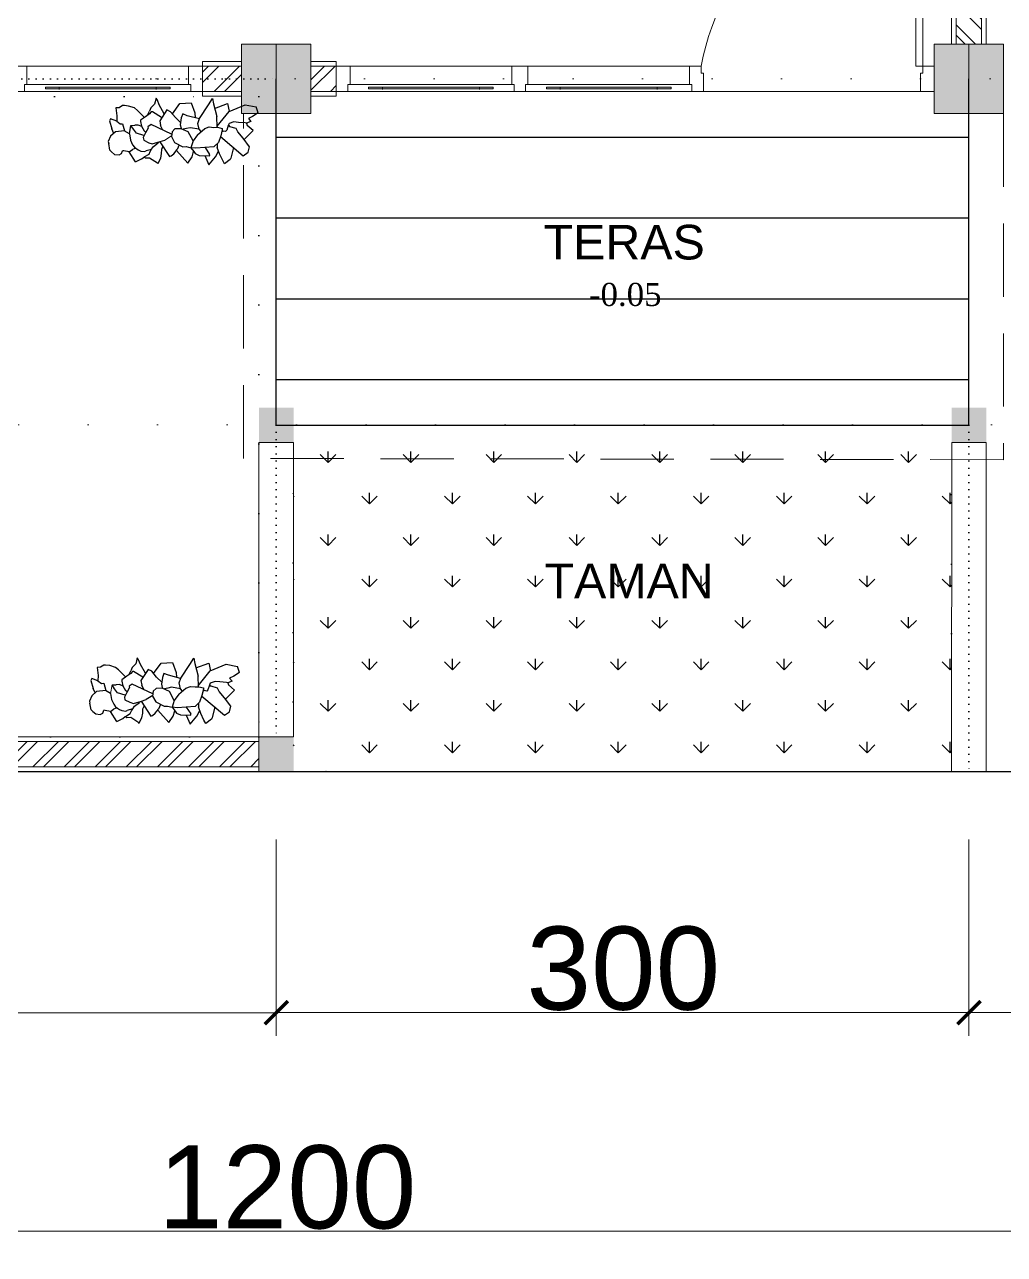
# Model space of a CAD drawing. Header units: millimetres. Extents: x -12161372 to 46643, y -9506984 to 15358.
# Drawn here: x 9280 to 9704, y 5081 to 5614 of the extents above; entities that cross this region are included whole.
import ezdxf

# ---------------------------------------------------------------- set-up
doc = ezdxf.new("R2010")
doc.units = ezdxf.units.MM
doc.linetypes.add('ACAD_ISO07W100', pattern=[3, 0, -3])
doc.linetypes.add('HIDDEN2', pattern=[4.7625, 3.175, -1.5875])
for name, color, linetype, lineweight in [('arsiran', 202, 'Continuous', 0), ('atap', 220, 'Continuous', 0), ('dimensi', 50, 'Continuous', 5), ('dinding', 110, 'Continuous', 9), ('furniture', 7, 'Continuous', 5), ('jendela', 7, 'Continuous', 15), ('kolom', 150, 'Continuous', 13), ('pintu', 7, 'Continuous', 13), ('teks', 255, 'Continuous', 5), ('tumbuhan', 3, 'Continuous', 5)]:
    doc.layers.add(name, color=color, linetype=linetype, lineweight=lineweight)
doc.layers.add('lahan', color=253, linetype='Continuous', plot=False)
doc.layers.add('lantai', color=9, linetype='Continuous')
doc.layers.add('RING BALOK', color=7, linetype='Continuous')
doc.styles.get("Standard").update_dxf_attribs({"font": 'arial.ttf'})
doc.styles.add('teks3', font='times.ttf', dxfattribs={"height": 25})
doc.dimstyles.new('ISO-25', dxfattribs={"dimtxt": 4.5, "dimasz": 10, "dimexe": 10, "dimexo": 10, "dimtad": 1, "dimtxsty": 'Standard', "dimblk": 'ARCHTICK', "dimcen": 2.5, "dimclrt": 256, "dimadec": 0, "dimazin": 0, "dimtfac": 1, "dimtmove": 0, "dimatfit": 3, "dimfxl": 75, "dimfxlon": 1, "dimtfillclr": 256, "dimlwd": -1, "dimlwe": -1, "dimarcsym": 0})
pattern_1 = [(45, (-2527.686, -4513.269), (-6.735192, 6.735192), []), (45, (-2523.196, -4513.269), (-6.735192, 6.735192), [])]

# ---------------------------------------------------------------- blocks, each defined once
blk = doc.blocks.new('*U42')
at = {"layer": 'arsiran'}
h = blk.add_hatch(dxfattribs=at)
h.set_pattern_fill('ANSI32', color=256)
h.set_pattern_definition(pattern_1)
h.paths.add_polyline_path([(0, 5.5), (0, -5.5), (16.99, -5.5), (16.99, 5.5)])
blk.add_lwpolyline([(0, -5.5), (16.99, -5.5), (16.99, 5.5), (0, 5.5)], close=True, dxfattribs=at)
at = {"layer": 'dinding'}
blk.add_lwpolyline([(0, -7.5), (16.99, -7.5), (16.99, 7.5), (0, 7.5)], close=True, dxfattribs=at)
blk = doc.blocks.new('*U33')
at = {"layer": 'arsiran'}
h = blk.add_hatch(dxfattribs=at)
h.set_pattern_fill('ANSI32', color=256, angle=0.042)
h.set_pattern_definition([(45.04204, (-2530.368, -4515.126), (-6.740132, 6.730249), []), (45.04204, (-2525.878, -4515.123), (-6.740132, 6.730249), [])])
h.paths.add_polyline_path([(0, 5.5), (0, -5.5), (11.01, -5.49), (11, 5.51)])
blk.add_lwpolyline([(0, -5.5), (11.01, -5.49), (11, 5.51), (0, 5.5)], close=True, dxfattribs=at)
at = {"layer": 'dinding'}
blk.add_lwpolyline([(0.01, -7.5), (11.01, -7.49), (11, 7.51), (-0.01, 7.5)], close=True, dxfattribs=at)
blk = doc.blocks.new('*U37')
at = {"layer": 'arsiran'}
h = blk.add_hatch(dxfattribs=at)
h.set_pattern_fill('ANSI32', color=256)
h.set_pattern_definition(pattern_1)
h.paths.add_polyline_path([(0, 5.5), (0, -5.5), (16.99, -5.5), (16.99, 5.5)])
blk.add_lwpolyline([(0, -5.5), (16.99, -5.5), (16.99, 5.5), (0, 5.5)], close=True, dxfattribs=at)
at = {"layer": 'dinding'}
blk.add_lwpolyline([(0, -7.5), (16.99, -7.5), (16.99, 7.5), (0, 7.5)], close=True, dxfattribs=at)
blk = doc.blocks.new('*U48')
at = {"layer": 'arsiran'}
h = blk.add_hatch(dxfattribs=at)
h.set_pattern_fill('ANSI32', color=256)
h.set_pattern_definition([(45, (-2259.737, -4513.269), (-6.735192, 6.735192), []), (45, (-2255.247, -4513.269), (-6.735192, 6.735192), [])])
h.paths.add_polyline_path([(0, 5.5), (0, -5.5), (284.94, -5.5), (284.94, 5.5)])
blk.add_lwpolyline([(0, -5.5), (284.94, -5.5), (284.94, 5.5), (0, 5.5)], close=True, dxfattribs=at)
at = {"layer": 'dinding'}
blk.add_lwpolyline([(0, -7.5), (284.94, -7.5), (284.94, 7.5), (0, 7.5)], close=True, dxfattribs=at)
blk = doc.blocks.new('_ArchTick')
at = {"color": 0, "linetype": 'ByBlock', "const_width": 0.15}
blk.add_lwpolyline([(-0.5, -0.5), (0.5, 0.5)], dxfattribs=at)
blk = doc.blocks.new('*D344')
at = {"layer": 'Defpoints', "color": 0, "ltscale": 10, "transparency": 16777216}
for p in [(8788.85, 5290.26), (9988.85, 5290.26), (9988.85, 5091.03)]:
    blk.add_point(p, dxfattribs=at)
at = {"layer": 'dimensi', "color": 0, "ltscale": 10, "transparency": 16777216}
for p, q in [((8788.85, 5166.03), (8788.85, 5081.03)), ((9988.85, 5166.03), (9988.85, 5081.03)), ((8788.85, 5091.03), (9988.85, 5091.03))]:
    blk.add_line(p, q, dxfattribs=at)
at = {"layer": 'dimensi', "color": 0, "ltscale": 10, "transparency": 16777216, "xscale": 10, "yscale": 10, "zscale": 10, "rotation": 180}
blk.add_blockref('_ArchTick', (8788.85, 5091.03), dxfattribs=at)
at = {"layer": 'dimensi', "color": 0, "ltscale": 10, "transparency": 16777216, "xscale": 10, "yscale": 10, "zscale": 10}
blk.add_blockref('_ArchTick', (9988.85, 5091.03), dxfattribs=at)
at = {"layer": 'dimensi', "ltscale": 10, "transparency": 16777216, "insert": (9393.59, 5110.03), "char_height": 4.5, "attachment_point": 5}
blk.add_mtext('{\\H8x;1200}', dxfattribs=at)
blk = doc.blocks.new('*D345')
at = {"layer": 'Defpoints', "color": 0, "ltscale": 10, "transparency": 16777216}
for p in [(9688.85, 5290.26), (9988.85, 5290.26), (9688.85, 5185.76)]:
    blk.add_point(p, dxfattribs=at)
at = {"layer": 'dimensi', "color": 0, "ltscale": 10, "transparency": 16777216}
for p, q in [((9688.85, 5260.76), (9688.85, 5175.76)), ((9988.85, 5260.76), (9988.85, 5175.76)), ((9988.85, 5185.76), (9688.85, 5185.76))]:
    blk.add_line(p, q, dxfattribs=at)
at = {"layer": 'dimensi', "color": 0, "ltscale": 10, "transparency": 16777216, "xscale": 10, "yscale": 10, "zscale": 10, "rotation": 180}
blk.add_blockref('_ArchTick', (9688.85, 5185.76), dxfattribs=at)
at = {"layer": 'dimensi', "color": 0, "ltscale": 10, "transparency": 16777216, "xscale": 10, "yscale": 10, "zscale": 10}
blk.add_blockref('_ArchTick', (9988.85, 5185.76), dxfattribs=at)
at = {"layer": 'dimensi', "ltscale": 10, "transparency": 16777216, "insert": (9838.85, 5204.77), "char_height": 4.5, "attachment_point": 5}
blk.add_mtext('{\\H8x;300}', dxfattribs=at)
blk = doc.blocks.new('*D346')
at = {"layer": 'Defpoints', "color": 0, "ltscale": 10, "transparency": 16777216}
for p in [(9388.85, 5290.26), (9688.85, 5290.26), (9388.85, 5185.76)]:
    blk.add_point(p, dxfattribs=at)
at = {"layer": 'dimensi', "color": 0, "ltscale": 10, "transparency": 16777216}
for p, q in [((9388.85, 5260.76), (9388.85, 5175.76)), ((9688.85, 5260.76), (9688.85, 5175.76)), ((9688.85, 5185.76), (9388.85, 5185.76))]:
    blk.add_line(p, q, dxfattribs=at)
at = {"layer": 'dimensi', "color": 0, "ltscale": 10, "transparency": 16777216, "xscale": 10, "yscale": 10, "zscale": 10, "rotation": 180}
blk.add_blockref('_ArchTick', (9388.85, 5185.76), dxfattribs=at)
at = {"layer": 'dimensi', "color": 0, "ltscale": 10, "transparency": 16777216, "xscale": 10, "yscale": 10, "zscale": 10}
blk.add_blockref('_ArchTick', (9688.85, 5185.76), dxfattribs=at)
at = {"layer": 'dimensi', "ltscale": 10, "transparency": 16777216, "insert": (9539.15, 5204.77), "char_height": 4.5, "attachment_point": 5}
blk.add_mtext('{\\H8x;300}', dxfattribs=at)
blk = doc.blocks.new('*D347')
at = {"layer": 'Defpoints', "color": 0, "ltscale": 10, "transparency": 16777216}
for p in [(8788.85, 5290.26), (9388.85, 5289.64), (8788.85, 5185.7)]:
    blk.add_point(p, dxfattribs=at)
at = {"layer": 'dimensi', "color": 0, "ltscale": 10, "transparency": 16777216}
for p, q in [((8788.85, 5260.7), (8788.85, 5175.7)), ((9388.85, 5260.7), (9388.85, 5175.7)), ((9388.85, 5185.7), (8788.85, 5185.7))]:
    blk.add_line(p, q, dxfattribs=at)
at = {"layer": 'dimensi', "color": 0, "ltscale": 10, "transparency": 16777216, "xscale": 10, "yscale": 10, "zscale": 10, "rotation": 180}
blk.add_blockref('_ArchTick', (8788.85, 5185.7), dxfattribs=at)
at = {"layer": 'dimensi', "color": 0, "ltscale": 10, "transparency": 16777216, "xscale": 10, "yscale": 10, "zscale": 10}
blk.add_blockref('_ArchTick', (9388.85, 5185.7), dxfattribs=at)
at = {"layer": 'dimensi', "ltscale": 10, "transparency": 16777216, "insert": (9088.85, 5204.71), "char_height": 4.5, "attachment_point": 5}
blk.add_mtext('{\\H8x;600}', dxfattribs=at)

msp = doc.modelspace()

# ---------------------------------------------------------------- hatches: boundary and pattern name
at = {"layer": 'jendela'}
h = msp.add_hatch(color=256, dxfattribs=at)
h.dxf.hatch_style = 1
h.paths.add_polyline_path([(9342.835, 5585.998), (9342.835, 5586.598), (9288.835, 5586.598), (9288.835, 5585.998)])
h = msp.add_hatch(color=256, dxfattribs=at)
h.dxf.hatch_style = 1
h.paths.add_polyline_path([(9342.835, 5585.998), (9342.835, 5586.598), (9288.835, 5586.598), (9288.835, 5585.998)])
h = msp.add_hatch(color=256, dxfattribs=at)
h.dxf.hatch_style = 1
h.paths.add_polyline_path([(9342.842, 5585.993), (9342.842, 5586.593), (9288.842, 5586.593), (9288.842, 5585.993)])
h = msp.add_hatch(color=256, dxfattribs=at)
h.dxf.hatch_style = 1
h.paths.add_polyline_path([(9288.848, 5585.998), (9288.848, 5586.598), (9342.848, 5586.598), (9342.848, 5585.998)])
h = msp.add_hatch(color=256, dxfattribs=at)
h.dxf.hatch_style = 1
h.paths.add_polyline_path([(9288.848, 5585.998), (9288.848, 5586.598), (9342.848, 5586.598), (9342.848, 5585.998)])
at = {"layer": 'kolom'}
h = msp.add_hatch(color=256, dxfattribs=at)
h.dxf.hatch_style = 1
h.paths.add_polyline_path([(9403.847, 5575.262), (9403.847, 5605.262), (9373.847, 5605.262), (9373.847, 5575.262)])
h = msp.add_hatch(color=256, dxfattribs=at)
h.dxf.hatch_style = 1
h.paths.add_polyline_path([(9403.847, 5605.262), (9373.847, 5605.262), (9373.847, 5575.262), (9403.847, 5575.262)])
h = msp.add_hatch(color=256, dxfattribs=at)
h.dxf.hatch_style = 1
h.paths.add_polyline_path([(9703.847, 5575.262), (9703.847, 5605.262), (9673.847, 5605.262), (9673.847, 5575.262)])
h = msp.add_hatch(color=256, dxfattribs=at)
h.dxf.hatch_style = 1
h.paths.add_polyline_path([(9396.347, 5447.783), (9381.347, 5447.783), (9381.347, 5432.783), (9396.347, 5432.783)])
h = msp.add_hatch(color=256, dxfattribs=at)
h.dxf.hatch_style = 1
h.paths.add_polyline_path([(9396.347, 5447.762), (9381.347, 5447.762), (9381.347, 5432.762), (9396.347, 5432.762)])
h = msp.add_hatch(color=256, dxfattribs=at)
h.dxf.hatch_style = 1
h.paths.add_polyline_path([(9696.347, 5447.762), (9681.347, 5447.762), (9681.347, 5432.762), (9696.347, 5432.762)])
h = msp.add_hatch(color=256, dxfattribs=at)
h.dxf.hatch_style = 1
h.paths.add_polyline_path([(9696.357, 5447.87), (9681.357, 5447.87), (9681.357, 5432.87), (9696.357, 5432.87)])
h = msp.add_hatch(color=256, dxfattribs=at)
h.dxf.hatch_style = 1
h.paths.add_polyline_path([(9396.352, 5305.262), (9381.352, 5305.262), (9381.352, 5290.262), (9396.352, 5290.262)])
at = {"layer": 'lahan', "ltscale": 10}
h = msp.add_hatch(dxfattribs=at)
h.set_pattern_fill('GRASS', color=3)
h.set_pattern_definition([(90, (-3520.336, 0), (-17.960512, 17.960512), [4.7625, -31.158524]), (45, (-3520.336, 0), (-17.96051, 17.96051), [4.7625, -20.6375]), (135, (-3520.336, 0), (-17.96051, -17.96051), [4.7625, -20.6375])])
h.paths.add_polyline_path([(9681.347, 5440.262), (9396.213, 5440.262), (9396.213, 5432.756), (9396.347, 5432.756), (9396.347, 5305.254), (9396.28, 5297.762), (9681.347, 5297.762)])
h.paths.add_polyline_path([(9500.757, 5357.086), (9581.599, 5357.086), (9581.599, 5387.996), (9500.757, 5387.996)], flags=24)
at = {"layer": 'lantai'}
h = msp.add_hatch(dxfattribs=at)
h.set_pattern_fill('_USER', color=8, scale=35, pattern_type=0)
h.set_pattern_definition([(0, (-3520.336, 0), (0, 35), [])])
h.paths.add_polyline_path([(9688.847, 5575.262), (9673.847, 5575.262), (9673.847, 5584.761), (9667.847, 5584.761), (9578.847, 5584.761), (9491.848, 5584.778), (9491.848, 5584.778), (9420.848, 5584.778), (9420.848, 5584.778), (9414.852, 5584.778), (9414.853, 5582.77), (9403.847, 5582.762), (9403.847, 5575.262), (9388.847, 5575.262), (9388.847, 5440.262), (9688.847, 5440.262)])
at = {"layer": 'pintu'}
h = msp.add_hatch(color=256, dxfattribs=at)
h.dxf.hatch_style = 1
h.paths.add_polyline_path([(9482.841, 5585.984), (9482.841, 5586.584), (9428.841, 5586.584), (9428.841, 5585.984)])
h = msp.add_hatch(color=256, dxfattribs=at)
h.dxf.hatch_style = 1
h.paths.add_polyline_path([(9428.854, 5585.984), (9428.854, 5586.584), (9482.854, 5586.584), (9482.854, 5585.984)])
h = msp.add_hatch(color=256, dxfattribs=at)
h.dxf.hatch_style = 1
h.paths.add_polyline_path([(9559.841, 5585.984), (9559.841, 5586.584), (9505.841, 5586.584), (9505.841, 5585.984)])
h = msp.add_hatch(color=256, dxfattribs=at)
h.dxf.hatch_style = 1
h.paths.add_polyline_path([(9559.848, 5585.978), (9559.848, 5586.578), (9505.848, 5586.578), (9505.848, 5585.978)])
h = msp.add_hatch(color=256, dxfattribs=at)
h.dxf.hatch_style = 1
h.paths.add_polyline_path([(9505.854, 5585.984), (9505.854, 5586.584), (9559.854, 5586.584), (9559.854, 5585.984)])

# ---------------------------------------------------------------- linework, layer by layer
at = {"layer": 'atap', "linetype": 'HIDDEN2', "ltscale": 10}
for p, q in [((9374.712, 5425.815), (9374.712, 5575.262)), ((9703.847, 5575.262), (9703.847, 5425.29)), ((9703.847, 5425.29), (9374.712, 5425.815))]:
    msp.add_line(p, q, dxfattribs=at)
at = {"layer": 'dinding'}
for points in [[(9396.347, 5305.254), (9396.347, 5432.756), (9381.347, 5432.756), (9381.347, 5305.254)], [(9696.347, 5290.262), (9696.369, 5432.756), (9681.369, 5432.756), (9681.347, 5290.262)]]:
    msp.add_lwpolyline(points, close=True, dxfattribs=at)
at = {"layer": 'jendela'}
for p, q in [((9350.841, 5595.775), (9280.852, 5595.748)), ((9350.841, 5595.775), (9280.852, 5595.748)), ((9274.842, 5584.793), (9356.841, 5584.792)), ((9274.842, 5584.793), (9356.841, 5584.792)), ((9294.841, 5586.844), (9294.841, 5585.644)), ((9336.842, 5586.844), (9336.842, 5585.644))]:
    msp.add_line(p, q, dxfattribs=at)
for points in [[(9280.852, 5595.758), (9273.831, 5595.758), (9273.842, 5587.793), (9274.842, 5587.793), (9274.842, 5584.793), (9279.842, 5584.793)], [(9273.831, 5595.758), (9280.852, 5595.758), (9280.842, 5587.793), (9279.842, 5587.793), (9279.842, 5584.793), (9274.842, 5584.793)], [(9280.852, 5595.758), (9273.831, 5595.758), (9273.842, 5587.793), (9274.842, 5587.793), (9274.842, 5584.793), (9279.842, 5584.793)], [(9356.841, 5595.776), (9350.841, 5595.775), (9350.841, 5587.793)], [(9350.841, 5584.793), (9350.841, 5584.792), (9356.841, 5584.792), (9356.841, 5595.776)], [(9350.841, 5584.793), (9350.841, 5584.792), (9356.841, 5584.792), (9356.853, 5595.775)], [(9356.853, 5595.775), (9350.841, 5595.775), (9350.841, 5587.793)]]:
    msp.add_lwpolyline(points, dxfattribs=at)
for points in [[(9279.842, 5584.793), (9351.842, 5584.793), (9351.842, 5587.793), (9279.842, 5587.793)], [(9279.842, 5584.793), (9351.842, 5584.793), (9351.842, 5587.793), (9279.842, 5587.793)], [(9288.842, 5586.593), (9342.842, 5586.593), (9342.842, 5585.993), (9288.842, 5585.993)], [(9342.842, 5586.593), (9288.842, 5586.593), (9288.842, 5585.993), (9342.842, 5585.993)], [(9288.842, 5586.593), (9342.842, 5586.593), (9342.842, 5585.993), (9288.842, 5585.993)], [(9342.842, 5586.593), (9288.842, 5586.593), (9288.842, 5585.993), (9342.842, 5585.993)], [(9288.842, 5586.593), (9342.842, 5586.593), (9342.842, 5585.993), (9288.842, 5585.993)]]:
    msp.add_lwpolyline(points, close=True, dxfattribs=at)
at = {"layer": 'kolom'}
for p, q in [((9388.847, 5605.262), (9388.847, 5575.262)), ((9688.847, 5605.262), (9688.847, 5575.262))]:
    msp.add_line(p, q, dxfattribs=at)
for points in [[(9373.847, 5575.262), (9403.847, 5575.262), (9403.847, 5605.262), (9373.847, 5605.262)], [(9673.847, 5575.262), (9703.847, 5575.262), (9703.847, 5605.262), (9673.847, 5605.262)]]:
    msp.add_lwpolyline(points, close=True, dxfattribs=at)
at = {"layer": 'lahan', "linetype": 'ACAD_ISO07W100', "ltscale": 10}
for points in [[(8811.253, 5582.631), (9381.347, 5582.631), (9381.347, 5305.254), (8811.253, 5305.254)], [(9396.213, 5440.262), (9681.347, 5440.262), (9681.347, 5290.262), (9396.213, 5290.262)]]:
    msp.add_lwpolyline(points, close=True, dxfattribs=at)
at = {"layer": 'lantai', "linetype": 'ACAD_ISO07W100'}
for p, q in [((8788.847, 5590.262), (9388.847, 5590.262)), ((9388.847, 5440.262), (9388.847, 5305.254)), ((9688.847, 5440.262), (9688.847, 5290.262))]:
    msp.add_line(p, q, dxfattribs=at)
at = {"layer": 'lantai'}
for p, q in [((9388.847, 5440.262), (9388.847, 5590.262)), ((9688.847, 5440.262), (9688.847, 5590.262)), ((9388.847, 5440.262), (9688.847, 5440.262))]:
    msp.add_line(p, q, dxfattribs=at)
at = {"layer": 'lantai', "lineweight": 0}
for p, q in [((9420.848, 5584.778), (9414.852, 5584.778)), ((9414.852, 5584.778), (9414.853, 5582.77)), ((9420.848, 5584.778), (9420.848, 5584.778)), ((9491.848, 5584.778), (9420.848, 5584.778)), ((9491.848, 5584.778), (9491.848, 5584.778)), ((9673.847, 5584.761), (9667.847, 5584.761)), ((9673.847, 5575.262), (9673.847, 5584.761)), ((9414.853, 5582.77), (9403.847, 5582.762)), ((9403.847, 5582.762), (9403.847, 5575.262)), ((9403.847, 5575.262), (9388.847, 5575.262)), ((9688.847, 5575.262), (9673.847, 5575.262))]:
    msp.add_line(p, q, dxfattribs=at)
at = {"layer": 'lantai', "color": 7, "lineweight": 0}
for p, q in [((9578.847, 5584.761), (9491.848, 5584.778)), ((9667.847, 5584.761), (9578.847, 5584.761))]:
    msp.add_line(p, q, dxfattribs=at)
at = {"layer": 'lantai', "color": 9, "lineweight": 0}
for p, q in [((9388.847, 5575.262), (9388.847, 5440.262)), ((9688.847, 5440.262), (9688.847, 5575.262)), ((9388.847, 5440.262), (9688.847, 5440.262))]:
    msp.add_line(p, q, dxfattribs=at)
at = {"layer": 'lantai'}
msp.add_lwpolyline([(8788.847, 5290.262), (9988.847, 5290.262), (9988.847, 6290.262), (8788.847, 6290.262)], close=True, dxfattribs=at)
at = {"layer": 'pintu'}
for p, q in [((9420.848, 5595.761), (9490.848, 5595.761)), ((9567.848, 5595.761), (9497.848, 5595.761)), ((9434.847, 5586.829), (9434.847, 5585.629)), ((9476.848, 5586.829), (9476.848, 5585.629)), ((9491.848, 5584.778), (9578.847, 5584.761)), ((9511.847, 5586.829), (9511.847, 5585.629)), ((9553.848, 5586.829), (9553.848, 5585.629)), ((9668.847, 5584.761), (9578.847, 5584.761))]:
    msp.add_line(p, q, dxfattribs=at)
for points in [[(9668.847, 5595.744), (9665.847, 5595.744), (9665.847, 5685.744), (9668.847, 5685.744)], [(9491.848, 5584.778), (9419.848, 5584.778), (9419.848, 5587.778), (9491.848, 5587.778)], [(9428.848, 5586.578), (9482.848, 5586.578), (9482.848, 5585.978), (9428.848, 5585.978)], [(9482.848, 5586.578), (9428.848, 5586.578), (9428.848, 5585.978), (9482.848, 5585.978)], [(9496.848, 5584.778), (9568.848, 5584.778), (9568.848, 5587.778), (9496.848, 5587.778)], [(9505.848, 5586.578), (9559.848, 5586.578), (9559.848, 5585.978), (9505.848, 5585.978)], [(9559.848, 5586.578), (9505.848, 5586.578), (9505.848, 5585.978), (9559.848, 5585.978)], [(9505.848, 5586.578), (9559.848, 5586.578), (9559.848, 5585.978), (9505.848, 5585.978)]]:
    msp.add_lwpolyline(points, close=True, dxfattribs=at)
for points in [[(9420.848, 5584.778), (9420.848, 5584.778), (9414.848, 5584.778), (9414.848, 5595.762)], [(9414.848, 5595.762), (9420.848, 5595.761), (9420.848, 5587.778)], [(9496.837, 5595.744), (9490.837, 5595.744), (9490.848, 5587.778), (9491.848, 5587.778), (9491.848, 5584.778), (9496.848, 5584.778)], [(9491.858, 5595.744), (9497.858, 5595.744), (9497.848, 5587.778), (9496.848, 5587.778), (9496.848, 5584.778), (9491.848, 5584.778)], [(9567.848, 5584.778), (9567.848, 5584.778), (9573.848, 5584.778), (9573.848, 5592.761), (9572.848, 5592.761), (9572.848, 5595.761), (9567.848, 5595.761), (9567.848, 5587.778)], [(9673.847, 5584.762), (9673.847, 5584.761), (9667.847, 5584.761), (9667.847, 5592.744), (9668.847, 5592.744), (9668.847, 5595.744), (9673.847, 5595.744), (9673.847, 5584.762)]]:
    msp.add_lwpolyline(points, dxfattribs=at)
at = {"layer": 'RING BALOK', "linetype": 'Continuous'}
for p, q in [((9320.821, 5577.736), (9319.386, 5577.678)), ((9319.386, 5577.678), (9319.851, 5574.218)), ((9322.23, 5578.662), (9320.821, 5577.736)), ((9323.053, 5578.695), (9322.23, 5578.662)), ((9324.856, 5578.477), (9323.053, 5578.695)), ((9327.394, 5577.708), (9324.856, 5578.477)), ((9328.685, 5576.6), (9327.394, 5577.708)), ((9334.579, 5577.705), (9333.906, 5576.228)), ((9336.149, 5579.217), (9334.579, 5577.705)), ((9336.787, 5581.852), (9336.149, 5579.217)), ((9337.352, 5581.005), (9336.787, 5581.852)), ((9338.132, 5579.006), (9337.352, 5581.005)), ((9340.347, 5575.145), (9338.132, 5579.006)), ((9343.85, 5575.057), (9347.091, 5579.545)), ((9347.091, 5579.545), (9352.048, 5579.795)), ((9352.048, 5579.795), (9353.597, 5575.544)), ((9355.558, 5573.033), (9359.507, 5578.99)), ((9359.507, 5578.99), (9361.221, 5581.668)), ((9361.221, 5581.668), (9361.651, 5579.365)), ((9361.651, 5579.365), (9363.075, 5573.913)), ((9362.151, 5577.45), (9367.694, 5579.545)), ((9367.694, 5579.545), (9368.499, 5576.199)), ((9368.395, 5576.155), (9375.312, 5579.041)), ((9375.312, 5579.041), (9380.191, 5578.076)), ((9380.988, 5575.498), (9380.191, 5578.076)), ((9317.016, 5572.945), (9316.684, 5572.062)), ((9319.742, 5571.894), (9317.016, 5572.945)), ((9319.851, 5574.218), (9319.742, 5571.894)), ((9331.75, 5573.525), (9328.685, 5576.6)), ((9332.183, 5573.84), (9330.074, 5572.306)), ((9333.941, 5575.07), (9332.183, 5573.84)), ((9333.114, 5574.491), (9333.906, 5576.228)), ((9334.632, 5575.967), (9333.941, 5575.07)), ((9335.17, 5575.989), (9334.632, 5575.967)), ((9339.197, 5573.54), (9335.17, 5575.989)), ((9341.432, 5576.819), (9338.344, 5572.056)), ((9343.073, 5576.014), (9341.432, 5576.819)), ((9345.126, 5573.487), (9343.073, 5576.014)), ((9347.348, 5571.36), (9345.126, 5573.487)), ((9347.646, 5573.297), (9347.197, 5570.38)), ((9348.311, 5575.064), (9347.646, 5573.297)), ((9350.311, 5574.273), (9348.311, 5575.064)), ((9355.526, 5572.935), (9350.311, 5574.273)), ((9353.597, 5575.544), (9353.723, 5573.398)), ((9354.902, 5570.977), (9355.558, 5573.033)), ((9363.216, 5569.28), (9363.075, 5573.913)), ((9363.201, 5569.775), (9368.395, 5576.155)), ((9378.521, 5573.95), (9376.753, 5573.009)), ((9376.753, 5573.009), (9377.84, 5571.779)), ((9380.988, 5575.498), (9378.521, 5573.95)), ((9316.684, 5572.062), (9317.687, 5568.622)), ((9319.166, 5567.232), (9317.067, 5565.408)), ((9318.493, 5566.647), (9317.687, 5568.622)), ((9323.104, 5567.679), (9319.166, 5567.232)), ((9319.742, 5571.894), (9321.213, 5570.793)), ((9321.213, 5570.793), (9322.289, 5570.836)), ((9322.289, 5570.836), (9323.104, 5567.679)), ((9325.225, 5566.422), (9322.987, 5567.665)), ((9325.225, 5566.422), (9325.83, 5570.107)), ((9325.83, 5570.107), (9327.624, 5570.179)), ((9326.96, 5568.413), (9325.83, 5570.107)), ((9328.269, 5566.725), (9326.96, 5568.413)), ((9329.06, 5570.236), (9327.624, 5570.179)), ((9330.6, 5569.562), (9329.06, 5570.236)), ((9330.074, 5572.306), (9330.092, 5571.727)), ((9330.092, 5571.727), (9330.512, 5569.714)), ((9330.512, 5569.714), (9331.651, 5567.73)), ((9332.318, 5567.061), (9331.651, 5567.73)), ((9333.409, 5568.96), (9332.216, 5566.883)), ((9334.621, 5570.458), (9333.212, 5569.532)), ((9333.212, 5569.532), (9333.409, 5568.96)), ((9343.537, 5566.238), (9334.621, 5570.458)), ((9338.344, 5572.056), (9338.765, 5570.043)), ((9339.652, 5568.077), (9338.765, 5570.043)), ((9343.697, 5567.341), (9343.4, 5565.299)), ((9344.917, 5568.549), (9343.697, 5567.341)), ((9347.608, 5568.657), (9344.917, 5568.549)), ((9347.197, 5570.38), (9347.6, 5568.946)), ((9347.6, 5568.946), (9347.788, 5568.664)), ((9350.702, 5567.331), (9347.608, 5568.657)), ((9349.941, 5568.75), (9348.514, 5568.403)), ((9351.546, 5569.104), (9349.941, 5568.75)), ((9352.8, 5563.355), (9350.702, 5567.331)), ((9355.52, 5568.393), (9351.546, 5569.104)), ((9354.693, 5566.04), (9357.843, 5568.775)), ((9355.52, 5568.393), (9354.902, 5570.977)), ((9356.338, 5567.468), (9355.52, 5568.393)), ((9357.843, 5568.775), (9359.799, 5569.433)), ((9359.799, 5569.433), (9361.781, 5569.222)), ((9361.781, 5569.222), (9363.396, 5569.287)), ((9363.396, 5569.287), (9365.387, 5568.786)), ((9365.404, 5568.207), (9364.766, 5565.572)), ((9365.263, 5567.622), (9365.781, 5567.642)), ((9365.387, 5568.786), (9365.404, 5568.207)), ((9366.866, 5567.396), (9365.781, 5567.642)), ((9367.387, 5567.996), (9366.866, 5567.396)), ((9368.042, 5570.052), (9367.387, 5567.996)), ((9368.374, 5570.935), (9368.042, 5570.052)), ((9368.093, 5570.188), (9368.778, 5569.502)), ((9370.51, 5571.6), (9368.374, 5570.935)), ((9371.495, 5568.74), (9368.778, 5569.502)), ((9372.492, 5571.39), (9370.51, 5571.6)), ((9372.257, 5567.321), (9371.495, 5568.74)), ((9374.498, 5564.511), (9372.257, 5567.321)), ((9375.371, 5571.214), (9372.492, 5571.39)), ((9374.948, 5563.925), (9378.886, 5567.875)), ((9375.983, 5571.021), (9375.371, 5571.214)), ((9377.84, 5571.779), (9375.983, 5571.021)), ((9375.983, 5571.021), (9376.303, 5570.092)), ((9378.886, 5567.875), (9376.303, 5570.092)), ((9317.067, 5565.408), (9316.061, 5563.049)), ((9316.061, 5563.049), (9316.267, 5562.187)), ((9316.73, 5559.367), (9316.267, 5562.187)), ((9325.208, 5566.432), (9325.666, 5563.722)), ((9325.666, 5563.722), (9326.625, 5561.731)), ((9326.625, 5561.731), (9327.378, 5560.601)), ((9331.533, 5565.696), (9328.269, 5566.725)), ((9332.216, 5566.883), (9331.201, 5564.813)), ((9331.201, 5564.813), (9331.416, 5563.661)), ((9331.416, 5563.661), (9333.604, 5562.589)), ((9333.604, 5562.589), (9335.057, 5562.067)), ((9335.057, 5562.067), (9338.618, 5563.079)), ((9335.631, 5560.93), (9337.739, 5562.464)), ((9337.728, 5562.826), (9337.739, 5562.464)), ((9338.474, 5563.03), (9342.589, 5556.569)), ((9338.618, 5563.079), (9340.574, 5563.737)), ((9343.4, 5565.299), (9344.736, 5562.743)), ((9344.736, 5562.743), (9348.386, 5560.859)), ((9352.8, 5563.355), (9351.812, 5560.416)), ((9354.693, 5566.04), (9352.8, 5563.355)), ((9363.778, 5562.633), (9361.858, 5560.817)), ((9363.255, 5562.138), (9363.302, 5560.585)), ((9364.766, 5565.572), (9363.778, 5562.633)), ((9364.684, 5565.234), (9374.549, 5556.974)), ((9377.304, 5560.854), (9374.498, 5564.511)), ((9316.73, 5559.367), (9317.455, 5558.64)), ((9317.455, 5558.64), (9318.746, 5557.531)), ((9318.746, 5557.531), (9320.728, 5557.321)), ((9320.728, 5557.321), (9321.787, 5557.943)), ((9321.787, 5557.943), (9322.29, 5559.123)), ((9322.839, 5559.1), (9322.29, 5559.123)), ((9325.105, 5558.655), (9322.839, 5559.1)), ((9325.105, 5558.655), (9326.513, 5559.581)), ((9327.882, 5554.289), (9325.105, 5558.655)), ((9328.008, 5560.183), (9326.513, 5559.581)), ((9327.378, 5560.601), (9329.028, 5559.507)), ((9329.028, 5559.507), (9330.122, 5558.971)), ((9330.122, 5558.971), (9331.746, 5558.746)), ((9330.515, 5555.539), (9331.56, 5556.377)), ((9331.637, 5556.422), (9333.754, 5557.666)), ((9332.193, 5555.864), (9331.637, 5556.422)), ((9331.746, 5558.746), (9332.454, 5559.064)), ((9334.741, 5559.687), (9332.454, 5559.064)), ((9333.754, 5557.666), (9334.257, 5558.846)), ((9334.257, 5558.846), (9334.769, 5559.736)), ((9334.769, 5559.736), (9335.631, 5560.93)), ((9338.957, 5557.874), (9338.66, 5555.832)), ((9339.083, 5559.618), (9338.957, 5557.874)), ((9339.752, 5561.023), (9339.083, 5559.618)), ((9342.589, 5556.569), (9343.298, 5556.887)), ((9343.298, 5556.887), (9344.527, 5557.806)), ((9344.527, 5557.806), (9345.909, 5559.601)), ((9345.614, 5559.217), (9350.499, 5553.789)), ((9346.846, 5561.654), (9345.909, 5559.601)), ((9348.386, 5560.859), (9349.821, 5560.917)), ((9349.821, 5560.917), (9351.812, 5560.416)), ((9350.499, 5553.789), (9352.358, 5556.539)), ((9351.812, 5560.416), (9353.121, 5558.729)), ((9353.973, 5560.213), (9351.812, 5560.416)), ((9352.358, 5556.539), (9353.031, 5558.844)), ((9353.121, 5558.729), (9353.685, 5557.882)), ((9353.685, 5557.882), (9355.506, 5557.084)), ((9361.858, 5560.817), (9353.973, 5560.213)), ((9355.506, 5557.084), (9360, 5556.974)), ((9357.93, 5557.025), (9359.639, 5553.039)), ((9358.003, 5560.522), (9359.982, 5557.553)), ((9359.639, 5553.039), (9362.582, 5556.539)), ((9360, 5556.974), (9359.982, 5557.553)), ((9362.582, 5556.539), (9363.853, 5558.985)), ((9364.288, 5557.725), (9363.302, 5560.585)), ((9365.632, 5554.879), (9364.288, 5557.725)), ((9370.308, 5560.574), (9369.193, 5555.891)), ((9374.549, 5556.974), (9376.657, 5558.508)), ((9376.657, 5558.508), (9377.304, 5560.854)), ((9327.882, 5554.289), (9330.515, 5555.539)), ((9333.987, 5555.936), (9332.193, 5555.864)), ((9337.466, 5553.755), (9333.987, 5555.936)), ((9337.475, 5553.465), (9337.466, 5553.755)), ((9338.66, 5555.832), (9337.475, 5553.465)), ((9366.394, 5553.46), (9365.632, 5554.879)), ((9368.852, 5555.297), (9366.394, 5553.46)), ((9369.193, 5555.891), (9368.852, 5555.297)), ((9328.666, 5339.458), (9328.028, 5336.823)), ((9329.231, 5338.611), (9328.666, 5339.458)), ((9330.01, 5336.612), (9329.231, 5338.611)), ((9351.385, 5336.595), (9353.1, 5339.273)), ((9353.1, 5339.273), (9353.529, 5336.971)), ((9312.7, 5335.341), (9311.265, 5335.284)), ((9311.265, 5335.284), (9311.73, 5331.823)), ((9314.108, 5336.267), (9312.7, 5335.341)), ((9314.932, 5336.3), (9314.108, 5336.267)), ((9316.735, 5336.082), (9314.932, 5336.3)), ((9319.273, 5335.314), (9316.735, 5336.082)), ((9320.564, 5334.206), (9319.273, 5335.314)), ((9323.629, 5331.131), (9320.564, 5334.206)), ((9325.82, 5332.676), (9324.061, 5331.446)), ((9324.992, 5332.097), (9325.784, 5333.834)), ((9326.458, 5335.311), (9325.784, 5333.834)), ((9326.511, 5333.573), (9325.82, 5332.676)), ((9328.028, 5336.823), (9326.458, 5335.311)), ((9327.049, 5333.595), (9326.511, 5333.573)), ((9331.075, 5331.146), (9327.049, 5333.595)), ((9332.225, 5332.751), (9330.01, 5336.612)), ((9333.31, 5334.424), (9330.223, 5329.662)), ((9334.951, 5333.62), (9333.31, 5334.424)), ((9337.004, 5331.092), (9334.951, 5333.62)), ((9335.729, 5332.663), (9338.969, 5337.151)), ((9338.969, 5337.151), (9343.927, 5337.401)), ((9340.189, 5332.669), (9339.525, 5330.903)), ((9342.189, 5331.879), (9340.189, 5332.669)), ((9343.927, 5337.401), (9345.476, 5333.15)), ((9345.476, 5333.15), (9345.602, 5331.003)), ((9347.436, 5330.639), (9351.385, 5336.595)), ((9353.529, 5336.971), (9354.953, 5331.519)), ((9354.029, 5335.056), (9359.573, 5337.151)), ((9355.08, 5327.381), (9360.273, 5333.761)), ((9359.573, 5337.151), (9360.378, 5333.804)), ((9360.273, 5333.761), (9367.19, 5336.646)), ((9367.19, 5336.646), (9372.069, 5335.681)), ((9372.867, 5333.104), (9370.399, 5331.555)), ((9372.867, 5333.104), (9372.069, 5335.681)), ((9308.895, 5330.551), (9308.562, 5329.667)), ((9308.562, 5329.667), (9309.565, 5326.228)), ((9311.621, 5329.5), (9308.895, 5330.551)), ((9311.73, 5331.823), (9311.621, 5329.5)), ((9311.621, 5329.5), (9313.092, 5328.398)), ((9313.092, 5328.398), (9314.168, 5328.441)), ((9314.168, 5328.441), (9314.983, 5325.285)), ((9317.709, 5327.713), (9319.503, 5327.784)), ((9318.838, 5326.018), (9317.709, 5327.713)), ((9320.938, 5327.842), (9319.503, 5327.784)), ((9322.479, 5327.167), (9320.938, 5327.842)), ((9324.061, 5331.446), (9321.953, 5329.912)), ((9321.953, 5329.912), (9321.97, 5329.333)), ((9321.97, 5329.333), (9322.391, 5327.32)), ((9322.391, 5327.32), (9323.529, 5325.336)), ((9326.5, 5328.064), (9325.091, 5327.138)), ((9335.415, 5323.844), (9326.5, 5328.064)), ((9330.223, 5329.662), (9330.643, 5327.649)), ((9331.53, 5325.683), (9330.643, 5327.649)), ((9339.226, 5328.966), (9337.004, 5331.092)), ((9339.525, 5330.903), (9339.075, 5327.986)), ((9339.075, 5327.986), (9339.478, 5326.552)), ((9347.405, 5330.541), (9342.189, 5331.879)), ((9346.781, 5328.583), (9347.436, 5330.639)), ((9347.398, 5325.998), (9346.781, 5328.583)), ((9355.095, 5326.885), (9354.953, 5331.519)), ((9359.921, 5327.658), (9359.265, 5325.602)), ((9360.253, 5328.541), (9359.921, 5327.658)), ((9359.972, 5327.794), (9360.656, 5327.107)), ((9362.388, 5329.206), (9360.253, 5328.541)), ((9364.37, 5328.995), (9362.388, 5329.206)), ((9367.25, 5328.82), (9364.37, 5328.995)), ((9367.862, 5328.627), (9367.25, 5328.82)), ((9369.718, 5329.385), (9367.862, 5328.627)), ((9367.862, 5328.627), (9368.182, 5327.698)), ((9370.764, 5325.481), (9368.182, 5327.698)), ((9370.399, 5331.555), (9368.632, 5330.615)), ((9368.632, 5330.615), (9369.718, 5329.385)), ((9308.945, 5323.014), (9307.94, 5320.654)), ((9311.045, 5324.837), (9308.945, 5323.014)), ((9310.372, 5324.253), (9309.565, 5326.228)), ((9314.983, 5325.285), (9311.045, 5324.837)), ((9317.103, 5324.028), (9314.866, 5325.27)), ((9317.087, 5324.037), (9317.545, 5321.328)), ((9320.147, 5324.331), (9318.838, 5326.018)), ((9323.412, 5323.301), (9320.147, 5324.331)), ((9324.094, 5324.488), (9323.08, 5322.418)), ((9323.08, 5322.418), (9323.295, 5321.267)), ((9324.196, 5324.666), (9323.529, 5325.336)), ((9325.288, 5326.566), (9324.094, 5324.488)), ((9325.091, 5327.138), (9325.288, 5326.566)), ((9335.313, 5323.137), (9332.453, 5321.343)), ((9335.576, 5324.947), (9335.279, 5322.905)), ((9335.279, 5322.905), (9336.614, 5320.349)), ((9336.796, 5326.155), (9335.576, 5324.947)), ((9339.487, 5326.262), (9336.796, 5326.155)), ((9339.478, 5326.552), (9339.666, 5326.27)), ((9342.581, 5324.936), (9339.487, 5326.262)), ((9341.819, 5326.356), (9340.393, 5326.009)), ((9343.425, 5326.71), (9341.819, 5326.356)), ((9344.678, 5320.961), (9342.581, 5324.936)), ((9347.398, 5325.998), (9343.425, 5326.71)), ((9346.572, 5323.646), (9344.678, 5320.961)), ((9346.572, 5323.646), (9349.722, 5326.381)), ((9348.217, 5325.074), (9347.398, 5325.998)), ((9349.722, 5326.381), (9351.677, 5327.039)), ((9351.677, 5327.039), (9353.66, 5326.828)), ((9353.66, 5326.828), (9355.274, 5326.893)), ((9355.274, 5326.893), (9357.265, 5326.392)), ((9356.645, 5323.178), (9355.657, 5320.239)), ((9356.563, 5322.84), (9366.427, 5314.58)), ((9357.283, 5325.813), (9356.645, 5323.178)), ((9357.141, 5325.227), (9357.659, 5325.248)), ((9357.265, 5326.392), (9357.283, 5325.813)), ((9358.745, 5325.001), (9357.659, 5325.248)), ((9359.265, 5325.602), (9358.745, 5325.001)), ((9363.374, 5326.346), (9360.656, 5327.107)), ((9364.136, 5324.927), (9363.374, 5326.346)), ((9366.377, 5322.117), (9364.136, 5324.927)), ((9369.183, 5318.459), (9366.377, 5322.117)), ((9366.826, 5321.531), (9370.764, 5325.481)), ((9307.94, 5320.654), (9308.146, 5319.793)), ((9308.609, 5316.973), (9308.146, 5319.793)), ((9308.609, 5316.973), (9309.334, 5316.245)), ((9313.666, 5315.548), (9314.169, 5316.728)), ((9314.717, 5316.706), (9314.169, 5316.728)), ((9316.983, 5316.261), (9314.717, 5316.706)), ((9316.983, 5316.261), (9318.392, 5317.187)), ((9317.545, 5321.328), (9318.504, 5319.336)), ((9319.886, 5317.789), (9318.392, 5317.187)), ((9318.504, 5319.336), (9319.257, 5318.207)), ((9319.257, 5318.207), (9320.907, 5317.113)), ((9320.907, 5317.113), (9322.001, 5316.576)), ((9323.295, 5321.267), (9325.483, 5320.195)), ((9323.624, 5316.351), (9324.333, 5316.67)), ((9326.619, 5317.292), (9324.333, 5316.67)), ((9325.483, 5320.195), (9326.936, 5319.673)), ((9326.136, 5316.452), (9326.648, 5317.342)), ((9326.648, 5317.342), (9327.509, 5318.536)), ((9326.936, 5319.673), (9330.497, 5320.685)), ((9327.509, 5318.536), (9329.618, 5320.07)), ((9329.607, 5320.432), (9329.618, 5320.07)), ((9330.352, 5320.636), (9334.468, 5314.175)), ((9330.497, 5320.685), (9332.453, 5321.343)), ((9330.962, 5317.224), (9330.836, 5315.479)), ((9331.631, 5318.629), (9330.962, 5317.224)), ((9336.406, 5315.412), (9337.788, 5317.206)), ((9336.614, 5320.349), (9340.264, 5318.465)), ((9337.493, 5316.823), (9342.377, 5311.395)), ((9338.724, 5319.26), (9337.788, 5317.206)), ((9340.264, 5318.465), (9341.699, 5318.522)), ((9341.699, 5318.522), (9343.69, 5318.022)), ((9344.678, 5320.961), (9343.69, 5318.022)), ((9343.69, 5318.022), (9344.999, 5316.335)), ((9345.852, 5317.818), (9343.69, 5318.022)), ((9353.737, 5318.423), (9345.852, 5317.818)), ((9349.882, 5318.127), (9351.861, 5315.159)), ((9355.657, 5320.239), (9353.737, 5318.423)), ((9355.133, 5319.744), (9355.181, 5318.191)), ((9356.166, 5315.33), (9355.181, 5318.191)), ((9362.186, 5318.18), (9361.072, 5313.497)), ((9368.536, 5316.114), (9369.183, 5318.459)), ((9309.334, 5316.245), (9310.625, 5315.137)), ((9310.625, 5315.137), (9312.607, 5314.926)), ((9312.607, 5314.926), (9313.666, 5315.548)), ((9319.76, 5311.895), (9316.983, 5316.261)), ((9319.76, 5311.895), (9322.394, 5313.145)), ((9322.001, 5316.576), (9323.624, 5316.351)), ((9322.394, 5313.145), (9323.439, 5313.982)), ((9323.516, 5314.027), (9325.633, 5315.272)), ((9324.072, 5313.47), (9323.516, 5314.027)), ((9325.866, 5313.541), (9324.072, 5313.47)), ((9325.633, 5315.272), (9326.136, 5316.452)), ((9329.345, 5311.361), (9325.866, 5313.541)), ((9329.354, 5311.071), (9329.345, 5311.361)), ((9330.539, 5313.438), (9329.354, 5311.071)), ((9330.836, 5315.479), (9330.539, 5313.438)), ((9334.468, 5314.175), (9335.177, 5314.493)), ((9335.177, 5314.493), (9336.406, 5315.412)), ((9342.377, 5311.395), (9344.236, 5314.145)), ((9344.236, 5314.145), (9344.91, 5316.45)), ((9344.999, 5316.335), (9345.564, 5315.487)), ((9345.564, 5315.487), (9347.385, 5314.69)), ((9347.385, 5314.69), (9351.878, 5314.579)), ((9349.808, 5314.63), (9351.517, 5310.644)), ((9351.517, 5310.644), (9354.46, 5314.145)), ((9351.878, 5314.579), (9351.861, 5315.159)), ((9354.46, 5314.145), (9355.732, 5316.591)), ((9357.511, 5312.485), (9356.166, 5315.33)), ((9358.272, 5311.065), (9357.511, 5312.485)), ((9360.731, 5312.903), (9358.272, 5311.065)), ((9361.072, 5313.497), (9360.731, 5312.903)), ((9366.427, 5314.58), (9368.536, 5316.114))]:
    msp.add_line(p, q, dxfattribs=at)
at = {"layer": 'teks', "linetype": 'ACAD_ISO07W100', "ltscale": 10}
for p, q in [((8403.696, 5590.262), (9981.3, 5590.262)), ((8404.321, 5440.262), (9981.334, 5440.408))]:
    msp.add_line(p, q, dxfattribs=at)
at = {"layer": 'teks'}
msp.add_arc((9683.401, 5574.552), 112.57, 98.97142, 169.14008, dxfattribs=at)
at = {"layer": 'tumbuhan', "linetype": 'Continuous'}
for p, q in [((9343.434, 5565.531), (9340.574, 5563.737)), ((9317.103, 5324.028), (9317.709, 5327.713))]:
    msp.add_line(p, q, dxfattribs=at)

# ---------------------------------------------------------------- block references
at = {"layer": 'dinding', "rotation": 270}
msp.add_blockref('*U42', (9688.824, 5622.257), dxfattribs=at)
at = {"layer": 'dinding'}
for name, p in [('*U37', (9356.847, 5590.284)), ('*U33', (9403.847, 5590.262)), ('*U48', (9096.347, 5297.762))]:
    msp.add_blockref(name, p, dxfattribs=at)

# ---------------------------------------------------------------- texts
at = {"layer": 'furniture', "ltscale": 10, "char_height": 15, "attachment_point": 1}
for s, width, insert in [('TERAS', 78.61423, (9504.6, 5527.015)), ('TAMAN', 73.89916, (9504.998, 5380.276))]:
    msp.add_mtext_dynamic_manual_height_columns(s, width=width, gutter_width=100, heights=[0], dxfattribs=dict(at, insert=insert))
at = {"layer": 'teks', "insert": (9534.983, 5496.76), "char_height": 10, "attachment_point": 5, "style": 'teks3'}
msp.add_mtext_dynamic_manual_height_columns('\\pxi-3,l4,t4;-0.05', width=79.47508, gutter_width=15, heights=[0], dxfattribs=at)

# ---------------------------------------------------------------- dimensions: what is measured, and where the dimension line sits
at = {"layer": 'dimensi', "ltscale": 10}
for base, p1, p2, picture, middle in [((9988.847, 5091.028), (8788.847, 5290.262), (9988.847, 5290.262), '*D344', (9393.592, 5091.028)), ((9388.847, 5185.755), (9688.847, 5290.262), (9388.847, 5290.262), '*D346', (9539.154, 5185.755))]:
    dim = msp.add_linear_dim(base=base, p1=p1, p2=p2, text='{\\H8x;<>}', dimstyle='ISO-25', dxfattribs=at)
    dim.commit()
    dim.dimension.update_dxf_attribs({"geometry": picture, "text_midpoint": middle, "dimtype": 160})
for base, p1, p2, picture, middle in [((8788.847, 5185.704), (9388.847, 5289.637), (8788.847, 5290.262), '*D347', (9088.847, 5204.71)), ((9688.847, 5185.755), (9988.847, 5290.262), (9688.847, 5290.262), '*D345', (9838.847, 5204.773))]:
    dim = msp.add_linear_dim(base=base, p1=p1, p2=p2, text='{\\H8x;<>}', dimstyle='ISO-25', dxfattribs=at)
    dim.commit()
    dim.dimension.update_dxf_attribs({"geometry": picture, "text_midpoint": middle})

doc.saveas('drawing.dxf')
